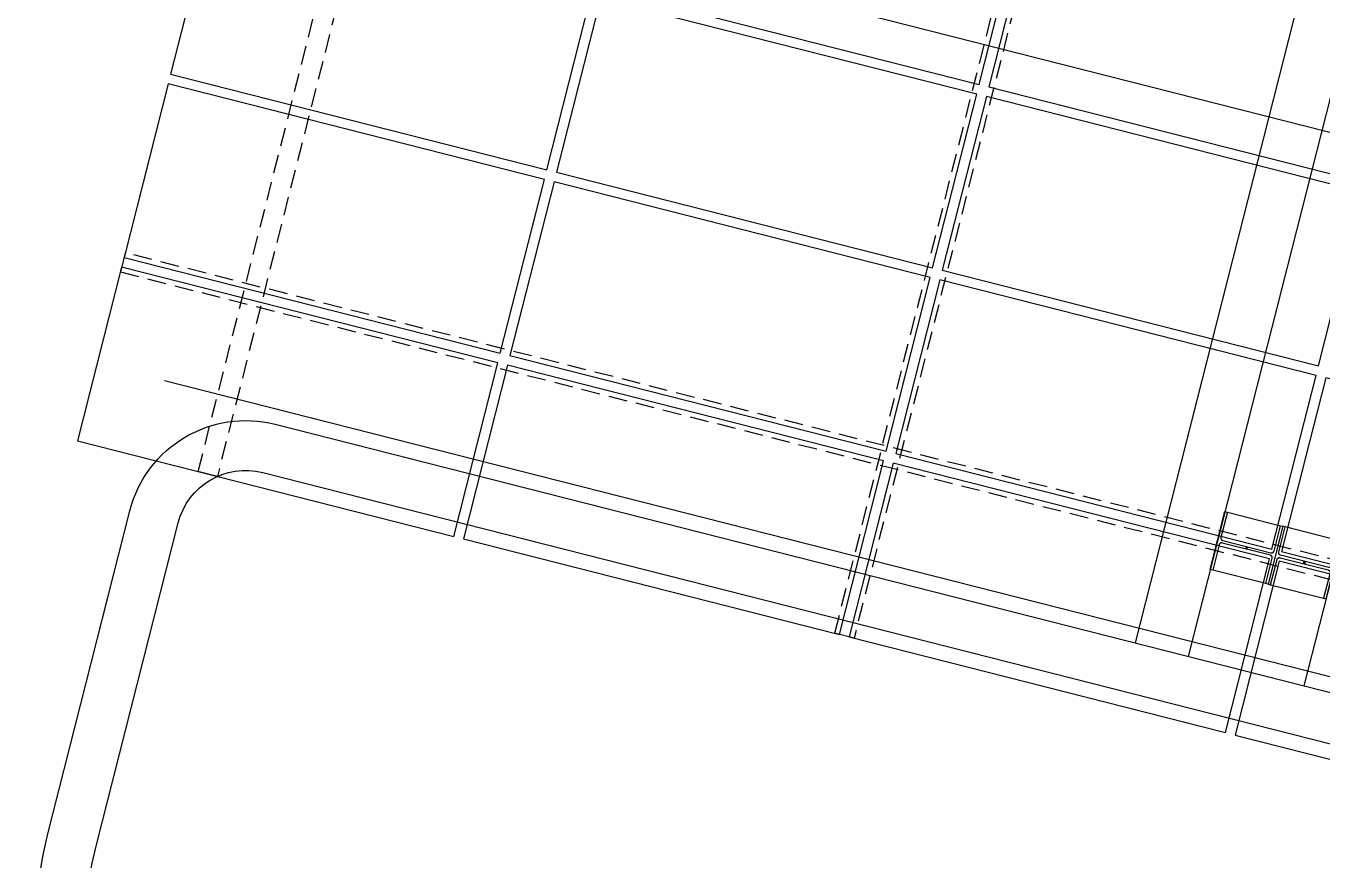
# Model space of a CAD drawing. Header units: inches. Extents: x 6322 to 85903, y -36042 to 7673.
# Drawn here: x 75860 to 76120.5, y -465 to -297.4 of the extents above; entities that cross this region are included whole.
import ezdxf

# ---------------------------------------------------------------- set-up
doc = ezdxf.new("R2010")
doc.units = ezdxf.units.IN
doc.header["$LTSCALE"] = 10
doc.linetypes.add('Amconstr', pattern=[9999, 9999, 0])
doc.linetypes.add('HIDDEN2', pattern=[0.1875, 0.125, -0.0625])
for name, color, linetype in [('ADSK_ASSOC_ENTITY_BACKUPS', 7, 'Continuous'), ('afaq', 6, 'Continuous'), ('PARK LINE', 2, 'Continuous'), ('SHADE COL', 7, 'Continuous'), ('SHADE I SEC BEAM', 11, 'HIDDEN2'), ('SOLAR PANEL', 10, 'Continuous'), ('WALL', 4, 'Continuous')]:
    doc.layers.add(name, color=color, linetype=linetype)

# ---------------------------------------------------------------- blocks, each defined once
blk = doc.blocks.new('*U63')
at = {"layer": 'PARK LINE', "linetype": 'Amconstr', "lineweight": 25}
blk.add_line((218.07, -55.4), (-218.07, 55.4), dxfattribs=at)
blk = doc.blocks.new('*U64')
at = {"layer": 'PARK LINE', "color": 0, "linetype": 'ByBlock', "lineweight": -2}
for p in [(0, 0), (-26.1, -102.74)]:
    blk.add_blockref('*U63', p, dxfattribs=at)
blk = doc.blocks.new('A$C66fa2cac')
at = {"layer": 'SHADE COL', "color": 1, "linetype": 'Amconstr', "lineweight": 25}
for p, q in [((-5.5, 6), (5.5, 6)), ((-0.25, 0.25), (0.25, -0.25)), ((0.25, 0.25), (-0.25, -0.25)), ((5.5, -6), (-5.5, -6))]:
    blk.add_line(p, q, dxfattribs=at)
at = {"layer": 'SHADE COL', "linetype": 'Amconstr', "lineweight": 25}
blk.add_lwpolyline([(-6, -6), (-6, 6), (-5.5, 6), (-5.5, 0.75, 0.414214), (-5, 0.25), (5, 0.25, 0.414214), (5.5, 0.75), (5.5, 6), (6, 6), (6, -6), (5.5, -6), (5.5, -0.75, 0.414214), (5, -0.25), (-5, -0.25, 0.414214), (-5.5, -0.75), (-5.5, -6), (-6, -6)], format="xyb", dxfattribs=at)
blk = doc.blocks.new('A$Cea46d825')
at = {"layer": 'SHADE COL', "linetype": 'Amconstr', "lineweight": 25, "rotation": 90.0000000005737}
blk.add_blockref('A$C66fa2cac', (-6, 18), dxfattribs=at)
at = {"layer": 'SHADE COL', "linetype": 'Amconstr', "lineweight": 25, "xscale": -1, "rotation": 89.99999999931063}
blk.add_blockref('A$C66fa2cac', (-6, 6), dxfattribs=at)
blk = doc.blocks.new('*U65')
at = {"layer": 'SHADE COL', "linetype": 'Amconstr', "lineweight": 25, "rotation": 255.7461911174031}
blk.add_blockref('A$Cea46d825', (-13.11, -2.86), dxfattribs=at)
blk = doc.blocks.new('*U66')
at = {"layer": 'SHADE COL', "color": 0, "linetype": 'ByBlock', "lineweight": -2}
blk.add_blockref('*U65', (0, 0), dxfattribs=at)
blk = doc.blocks.new('*U164')
at = {"layer": 'SOLAR PANEL'}
blk.add_lwpolyline([(-39, 18), (-39, -18), (39, -18), (39, 18)], close=True, dxfattribs=at)
blk = doc.blocks.new('*U163')
at = {"layer": 'SOLAR PANEL', "color": 0, "linetype": 'ByBlock', "lineweight": -2}
for p in [(80, 114), (160, 114), (0, 76), (80, 76), (160, 76), (0, 38), (80, 38), (160, 38), (240, 38), (0, 0), (80, 0), (160, 0), (240, 0)]:
    blk.add_blockref('*U164', p, dxfattribs=at)
blk = doc.blocks.new('*U61')
at = {"layer": 'SOLAR PANEL', "xscale": -1, "rotation": 165.7461911174656}
blk.add_blockref('*U163', (-184.49, 86.07), dxfattribs=at)
blk = doc.blocks.new('*U62')
at = {"layer": 'ADSK_ASSOC_ENTITY_BACKUPS', "linetype": 'Amconstr', "lineweight": 25}
blk.add_blockref('*U61', (0, 0), dxfattribs=at)
at = {"layer": 'SOLAR PANEL', "color": 0, "linetype": 'ByBlock', "lineweight": -2}
blk.add_blockref('*U61', (0, 0), dxfattribs=at)
blk = doc.blocks.new('*U114')
at = {"layer": 'SHADE I SEC BEAM', "ltscale": 3}
blk.add_lwpolyline([(-232.13, 56.91), (-231.15, 60.78), (232.13, -56.91), (231.15, -60.78)], close=True, dxfattribs=at)
blk = doc.blocks.new('*U115')
at = {"layer": 'SHADE I SEC BEAM', "color": 0, "linetype": 'ByBlock', "lineweight": -2}
blk.add_blockref('*U114', (0, 0), dxfattribs=at)
blk = doc.blocks.new('*U148')
at = {"layer": 'SHADE I SEC BEAM', "ltscale": 3}
blk.add_lwpolyline([(-119.45, -478.32), (-123.32, -477.33), (119.45, 478.32), (123.32, 477.33)], close=True, dxfattribs=at)
blk = doc.blocks.new('*U149')
at = {"layer": 'WALL', "color": 0, "linetype": 'ByBlock', "lineweight": -2}
for p in [(0, 0), (127.94, -32.5)]:
    blk.add_blockref('*U148', p, dxfattribs=at)

msp = doc.modelspace()

# ---------------------------------------------------------------- linework, layer by layer
at = {"linetype": 'Amconstr', "lineweight": 25}
msp.add_circle((60708.4733, -17819.81171), 18222, dxfattribs=at)
at = {"layer": 'afaq', "lineweight": -3}
for p, q in [((76319.26282, 509.09729), (76082.89381, -421.34867)), ((76329.92418, 506.3889), (76093.55517, -424.05706)), ((76353.18533, 500.47967), (76116.81632, -429.96629))]:
    msp.add_line(p, q, dxfattribs=at)
for points in [[(75864.39231, -459.69478), (75880.88017, -394.79177, -0.414213562), (75910.05055, -377.43984), (76299.6748, -476.41937, -0.414213562), (76317.02672, -505.58974), (76300.53886, -570.49276, -0.414213562), (76198.44255, -631.22449), (75925.12405, -561.79109, -0.414213562)], [(75874.08446, -462.15696), (75890.57232, -397.25394, -0.414213562), (75907.58837, -387.13199), (76297.21262, -486.11151, -0.414213562), (76307.33457, -503.12756), (76290.84671, -568.03058, -0.414213562), (76200.90473, -621.53235), (75927.58622, -552.09895, -0.414213562)]]:
    msp.add_lwpolyline(points, format="xyb", close=True, dxfattribs=at)

# ---------------------------------------------------------------- block references
at = {"layer": 'PARK LINE', "linetype": 'Amconstr', "lineweight": 25, "xscale": -1, "rotation": 151.4923822348115}
msp.add_blockref('*U64', (76105.9244, -424.10403), dxfattribs=at)
at = {"layer": 'SHADE COL', "linetype": 'Amconstr', "lineweight": 25, "xscale": -1, "rotation": 151.4923822349141}
msp.add_blockref('*U66', (76111.09497, -403.75053), dxfattribs=at)
at = {"layer": 'SHADE I SEC BEAM', "linetype": 'Amconstr', "lineweight": 25, "xscale": -1, "rotation": 151.4923822347902}
msp.add_blockref('*U115', (76111.09497, -403.75053), dxfattribs=at)
at = {"layer": 'SOLAR PANEL', "linetype": 'Amconstr', "lineweight": 25, "xscale": -1, "rotation": 151.4923822348075}
msp.add_blockref('*U62', (76115.77311, -385.33545), dxfattribs=at)
at = {"layer": 'WALL'}
msp.add_blockref('*U149', (76017.89677, 90.40946), dxfattribs=at)

doc.saveas('drawing.dxf')
